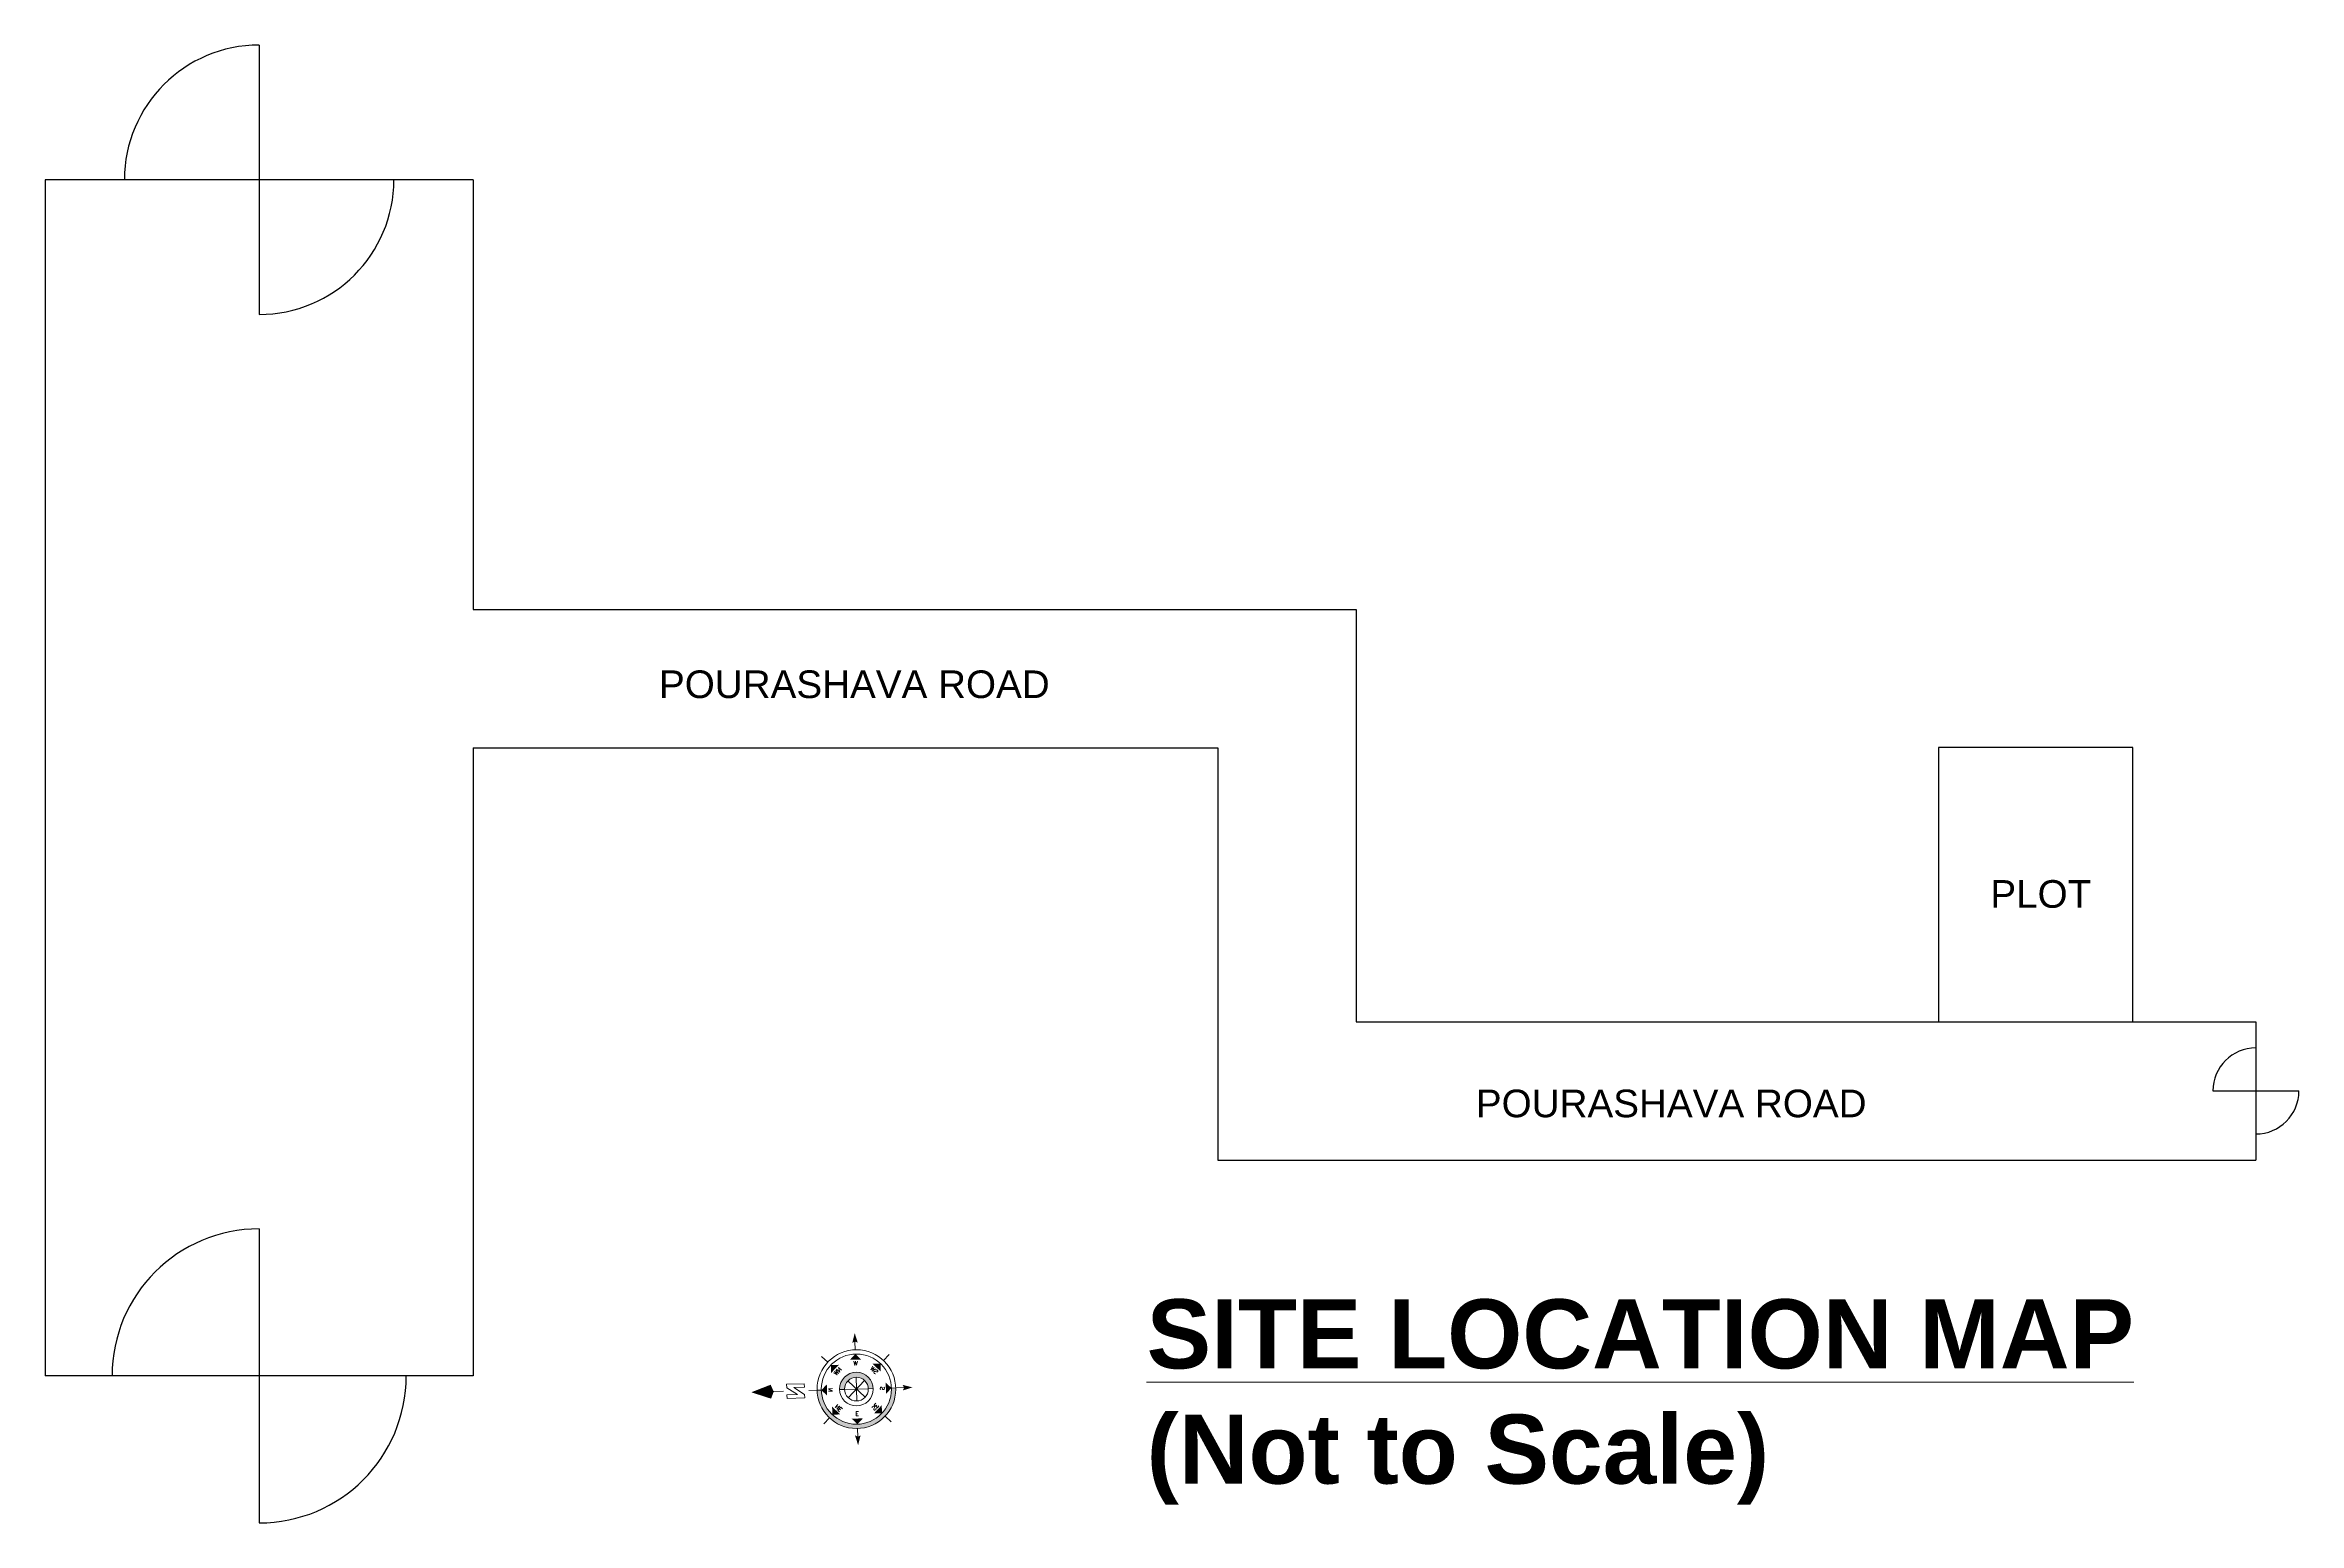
# Model space of a CAD drawing. Header units: inches. Extents: x -4010 to 65129, y -40138 to -1318.
# Drawn here: x 57557 to 58535, y -38542 to -37900 of the extents above; entities that cross this region are included whole.
import ezdxf
from ezdxf.enums import TextEntityAlignment as Align

# ---------------------------------------------------------------- set-up
doc = ezdxf.new("R2010")
doc.units = ezdxf.units.IN
doc.header["$MEASUREMENT"] = 0
doc.layers.add('DIM', color=7, linetype='Continuous', lineweight=15)
doc.layers.add('STRRUC', color=7, linetype='Continuous', lineweight=13)
doc.layers.add('Rod', color=1, linetype='Continuous')
doc.layers.add('TEX', color=7, linetype='Continuous')
doc.styles.add('ROMANS', font='romans')
doc.styles.get("Standard").update_dxf_attribs({"font": 'ARIALN.TTF'})

# ---------------------------------------------------------------- blocks, each defined once
blk = doc.blocks.new('Anno_North_J_Metric')
at = {"linetype": 'ByBlock', "lineweight": -2}
h = blk.add_hatch(color=0, dxfattribs=at)
h.paths.add_polyline_path([(-4.17, 0), (-4.68, 0, 1), (4.68, 0), (4.17, 0, -1)])
h.paths.add_polyline_path([(1.41, 0), (2, 0, 1), (-2, 0), (-1.41, 0, -1)])
at = {"color": 0, "linetype": 'ByBlock', "lineweight": -2}
for p, q in [((0, 4.68), (0, 5.67)), ((-3.31, 3.31), (-4.01, 4.01)), ((3.31, 3.31), (4.01, 4.01)), ((-4.68, 0), (-5.67, 0)), ((-4.68, 0), (-4.17, 0)), ((-1.41, 0), (-2, 0)), ((-1.41, 0), (1.41, 0)), ((1.41, 0), (-1.41, 0)), ((-1, 1), (1, -1)), ((-1, -1), (1, 1)), ((1, -1), (-1, 1)), ((1, 1), (-1, -1)), ((0, 1.41), (0, -1.41)), ((0, -1.41), (0, 1.41)), ((1.41, 0), (2, 0)), ((4.68, 0), (4.17, 0)), ((4.68, 0), (5.67, 0)), ((6.17, 0.4), (6.17, 0.82)), ((6.17, 0.82), (8.27, 0.82)), ((7.43, 0.4), (6.17, 0.4)), ((6.17, -0.44), (7.43, 0.4)), ((8.27, 0.4), (7.01, -0.44)), ((8.27, 0.82), (8.27, 0.4)), ((8.67, 0), (9.83, 0)), ((6.17, -0.86), (6.17, -0.44)), ((8.27, -0.86), (6.17, -0.86)), ((7.01, -0.44), (8.27, -0.44)), ((8.27, -0.44), (8.27, -0.86)), ((-3.31, -3.31), (-4.01, -4.01)), ((0, -4.68), (0, -5.67)), ((3.31, -3.31), (4.01, -4.01))]:
    blk.add_line(p, q, dxfattribs=at)
for radius in [4.68, 4.17, 2, 1.41]:
    blk.add_circle((0, 0), radius, dxfattribs=at)
for points in [[(-0.33, 5.5), (0, 5.67), (0, 6.67)], [(0, 6.67), (0.33, 5.5), (0, 5.67)], [(-2.95, 2.95), (-2, 2.95), (-2.95, 2)], [(0, 4.17), (0.67, 3.5), (-0.67, 3.5)], [(2.95, 2.95), (2.95, 2), (2, 2.95)], [(-6.67, 0), (-5.5, 0.33), (-5.67, 0)], [(-5.5, -0.33), (-5.67, 0), (-6.67, 0)], [(-4.17, 0), (-3.5, 0.67), (-3.5, -0.67)], [(4.17, 0), (3.5, -0.67), (3.5, 0.67)], [(12.5, 0), (10.17, 0.83), (9.83, 0)], [(9.83, 0), (10.17, -0.83), (12.5, 0)], [(-2.95, -2.95), (-2.95, -2), (-2, -2.95)], [(2.95, -2.95), (2, -2.95), (2.95, -2)], [(0, -4.17), (-0.67, -3.5), (0.67, -3.5)], [(0, -6.67), (-0.33, -5.5), (0, -5.67)], [(0.33, -5.5), (0, -5.67), (0, -6.67)]]:
    blk.add_solid(points, dxfattribs=at)
at = {"color": 0, "linetype": 'ByBlock', "lineweight": -2, "style": 'ROMANS'}
blk.add_text('W', height=0.5, dxfattribs=at).set_placement((0, 2.83), align=Align.CENTER)
for s, rotation, p in [('S', 270, (-3.33, 0)), ('SW', 45, (-2, 2)), ('NW', 315, (2, 2)), ('N', 270, (2.83, 0)), ('SE', 135, (-2, -2)), ('E', 180, (0, -2.67)), ('NE', 225, (2, -2))]:
    blk.add_text(s, height=0.5, rotation=rotation, dxfattribs=at).set_placement(p, align=Align.CENTER)

msp = doc.modelspace()

# ---------------------------------------------------------------- linework, layer by layer
at = {"layer": 'Rod'}
for p, q in [((57649.944, -37900.277), (57649.944, -38017.196)), ((57557.064, -37958.737), (57557.064, -38477.861)), ((57742.824, -37958.737), (57557.064, -37958.737)), ((57742.824, -37958.737), (57742.824, -38145.258)), ((57742.824, -38145.258), (58125.918, -38145.258)), ((58125.918, -38145.258), (58125.918, -38324.192)), ((57742.824, -38205.258), (58065.918, -38205.258)), ((57742.824, -38205.258), (57742.824, -38477.861)), ((58065.918, -38205.258), (58065.918, -38384.192)), ((58125.918, -38324.192), (58516.263, -38324.192)), ((58516.263, -38324.192), (58516.263, -38384.192)), ((58497.604, -38354.192), (58534.922, -38354.192)), ((58065.918, -38384.192), (58516.263, -38384.192)), ((57649.944, -38414.047), (57649.944, -38541.676)), ((57742.824, -38477.861), (57557.064, -38477.861))]:
    msp.add_line(p, q, dxfattribs=at)
msp.add_lwpolyline([(58378.556, -38324.192), (58462.842, -38324.192), (58462.842, -38205.093), (58378.556, -38205.093)], close=True, dxfattribs=at)
for centre, radius, start, end in [((57649.944, -37958.737), 58.459, 90, 180), ((57649.944, -37958.737), 58.459, 270, 0), ((58516.263, -38354.192), 18.659, 90, 180), ((58516.263, -38354.192), 18.659, 270, 0), ((57649.944, -38477.861), 63.815, 90, 180), ((57649.944, -38477.861), 63.815, 270, 0)]:
    msp.add_arc(centre, radius, start, end, dxfattribs=at)

# ---------------------------------------------------------------- block references
at = {"layer": 'DIM', "ltscale": 500000, "xscale": -3.651035833298501, "yscale": 3.651035833289332, "zscale": 3.651035846891474, "rotation": 1.734202742656512}
msp.add_blockref('Anno_North_J_Metric', (57909.072, -38483.593), dxfattribs=at)

# ---------------------------------------------------------------- texts
at = {"layer": 'STRRUC', "insert": (58034.996, -38489.149), "char_height": 30, "width": 523.67167, "attachment_point": 4}
msp.add_mtext('{\\fArial Rounded MT Bold|b0|i0|c0|p34;\\LSITE LOCATION MAP\\P\\l(Not to Scale)}', dxfattribs=at)
at = {"layer": 'TEX', "char_height": 12, "width": 217.71231, "attachment_point": 5}
for s, insert in [('{\\fArial|b0|i0|c0|p34;POURASHAVA ROAD}', (57908.174, -38177.768)), ('{\\fArial|b0|i0|c0|p34;PLOT}', (58422.929, -38268.778)), ('{\\fArial|b0|i0|c0|p34;POURASHAVA ROAD}', (58262.58, -38359.698))]:
    msp.add_mtext(s, dxfattribs=dict(at, insert=insert))

doc.saveas('drawing.dxf')
